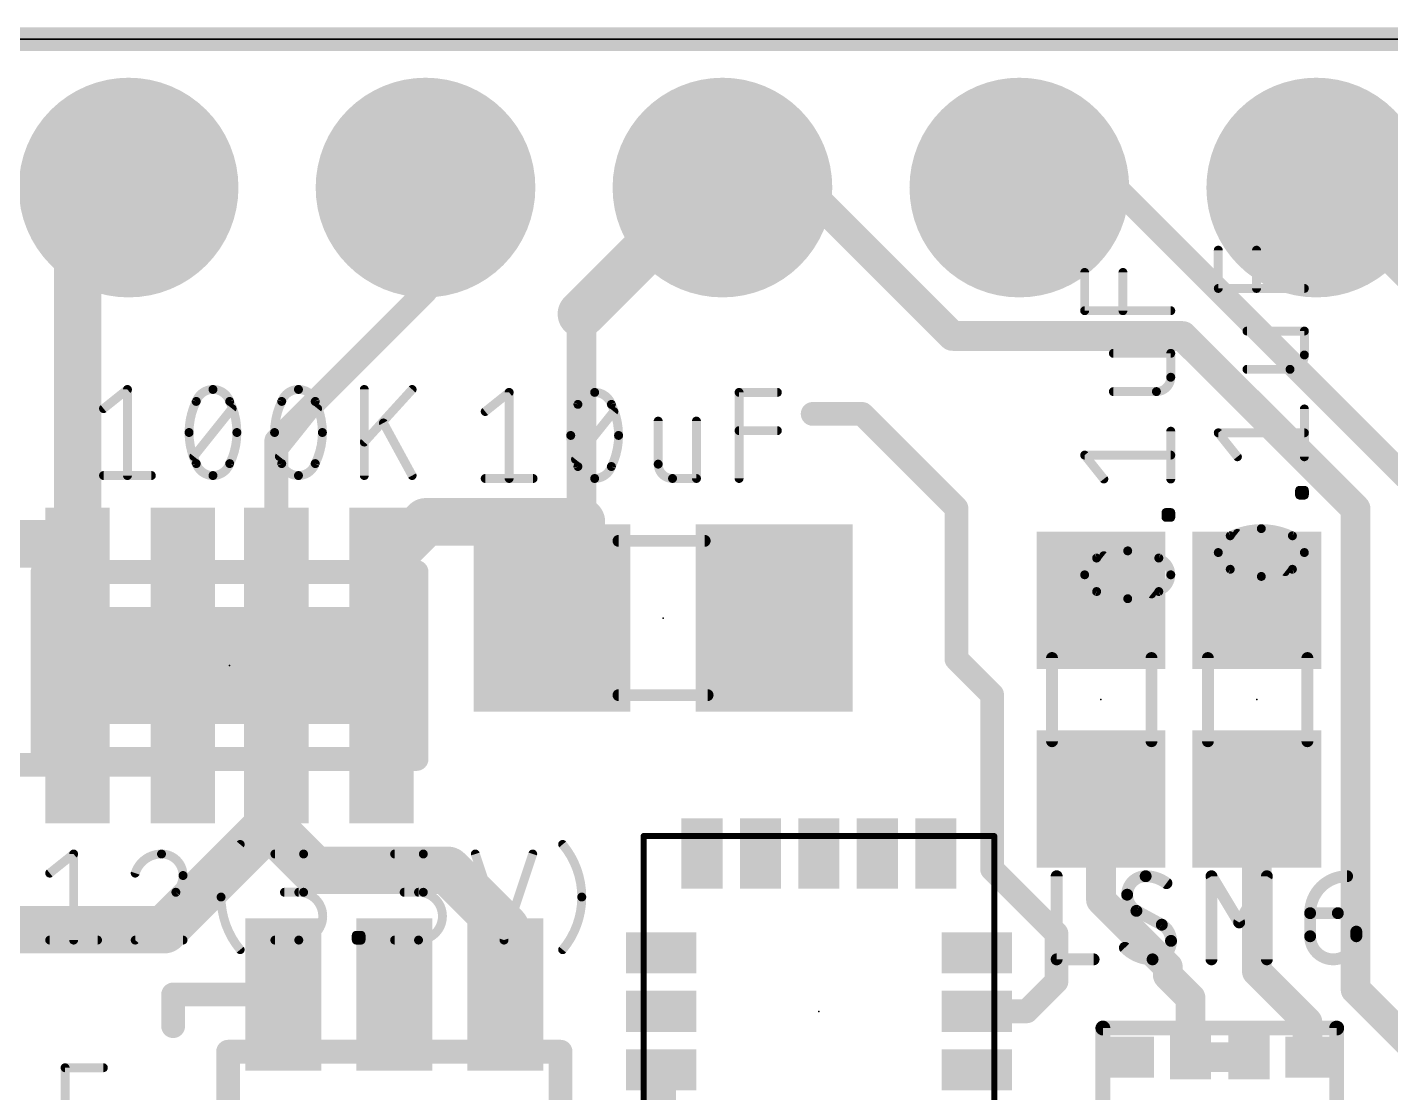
# Model space of a CAD drawing. Extents: x -4.6 to 50.8, y -1.6 to 23.
# Drawn here: x 15.64 to 27.31, y 13.84 to 22.96 of the extents above; entities that cross this region are included whole.
import ezdxf

# ---------------------------------------------------------------- set-up
doc = ezdxf.new("R2010")
doc.units = 0
for name, color, linetype in [('1', 12, 'CONTINUOUS'), ('17', 110, 'CONTINUOUS'), ('20', 4, 'CONTINUOUS'), ('23', 40, 'CONTINUOUS'), ('27', 4, 'CONTINUOUS'), ('29', 253, 'CONTINUOUS'), ('31', 253, 'CONTINUOUS'), ('51', 253, 'CONTINUOUS')]:
    doc.layers.add(name, color=color, linetype=linetype)

# ---------------------------------------------------------------- blocks, each defined once
blk = doc.blocks.new('RECT')
blk.add_solid([(-0.5, -0.5), (0.5, -0.5), (-0.5, 0.5), (0.5, 0.5)])
blk = doc.blocks.new('ROUNDP')
at = {"const_width": 0.5}
blk.add_lwpolyline([(0, -0.25, 1), (0, 0.25, 1), (0, -0.25)], format="xyb", dxfattribs=at)

msp = doc.modelspace()

# ---------------------------------------------------------------- linework, layer by layer
at = {"layer": '1'}
for points, const_width in [([(45.085, 22.86), (0, 22.86)], 0.2032), ([(16.51, 21.59), (16.0736, 21.1536)], 0.4064), ([(21.4655, 21.59), (20.3835, 20.508)], 0.4064), ([(21.59, 21.59), (21.4655, 21.59)], 0.4064), ([(21.59, 21.524), (21.59, 21.59)], 0.254), ([(19.05, 21.59), (19.05, 20.701)], 0.2032), ([(22.3545, 21.524), (21.59, 21.524)], 0.2032), ([(23.5585, 20.32), (22.3545, 21.524)], 0.254), ([(24.13, 21.59), (24.9555, 21.59)], 0.2032), ([(24.9555, 21.59), (27.4383, 19.1072)], 0.2032), ([(27.8448, 20.4153), (26.67, 21.59)], 0.2032), ([(16.0736, 21.1536), (16.0736, 18.3506)], 0.4064), ([(19.05, 20.701), (17.7736, 19.4246)], 0.2032), ([(20.3835, 18.73), (20.3835, 20.508)], 0.254), ([(23.5585, 20.32), (25.527, 20.32)], 0.254), ([(25.527, 20.32), (27.0066, 18.8405)], 0.254), ([(22.3619, 19.6532), (22.7853, 19.6532)], 0.2032), ([(23.5918, 18.8468), (22.7853, 19.6532)], 0.2032), ([(17.7736, 19.4246), (17.7736, 18.3506)], 0.2032), ([(18.6736, 18.3506), (19.053, 18.73)], 0.4064), ([(19.053, 18.73), (20.3835, 18.73)], 0.4064), ([(23.5918, 17.5562), (23.5918, 18.8468)], 0.2032), ([(27.0066, 18.8405), (27.0066, 14.7276)], 0.254), ([(20.3835, 18.1585), (20.3835, 18.73)], 0.254), ([(15.8831, 18.5411), (13.5971, 18.5411)], 0.4064), ([(16.0736, 18.3506), (15.8831, 18.5411)], 0.4064), ([(20.132, 17.907), (20.3835, 18.1585)], 0.254), ([(23.8967, 17.2513), (23.5918, 17.5562)], 0.2032), ([(23.8967, 15.7583), (23.8967, 17.2513)], 0.2032), ([(17.7736, 16.6506), (17.7736, 16.1989)], 0.4064), ([(16.0736, 16.6506), (15.4804, 16.6506)], 0.2032), ([(16.9736, 16.6506), (16.0736, 16.6506)], 0.2032), ([(24.8285, 16.3585), (24.8285, 15.494)], 0.254), ([(26.162, 16.3585), (26.162, 14.8826)], 0.254), ([(17.7101, 16.1354), (16.8147, 15.24)], 0.4064), ([(17.7736, 16.1989), (17.7101, 16.1354)], 0.4064), ([(18.0975, 15.748), (17.7101, 16.1354)], 0.4064), ([(19.2405, 15.748), (18.0975, 15.748)], 0.4064), ([(19.7333, 15.2552), (19.2405, 15.748)], 0.4064), ([(24.4473, 15.2077), (23.8967, 15.7583)], 0.2032), ([(25.4, 14.9225), (24.8285, 15.494)], 0.254), ([(16.8147, 15.24), (13.7795, 15.24)], 0.4064), ([(19.7333, 15.2552), (19.7333, 14.6859)], 0.4064), ([(24.4473, 14.7953), (24.4473, 15.2077)], 0.2032), ([(25.4, 14.9225), (25.4, 14.851)], 0.254), ([(25.5945, 14.6565), (25.4, 14.851)], 0.254), ([(26.5945, 14.4501), (26.162, 14.8826)], 0.254), ([(24.1935, 14.5415), (24.4473, 14.7953)], 0.2032), ([(27.0066, 14.7276), (29.3516, 12.3825)], 0.254), ([(17.8333, 14.6859), (16.891, 14.6859)], 0.2032), ([(16.891, 14.6859), (16.891, 14.4145)], 0.2032), ([(25.5945, 14.1485), (25.5945, 14.6565)], 0.254), ([(23.7655, 14.5415), (24.1935, 14.5415)], 0.2032), ([(26.5945, 14.4501), (26.5945, 14.1485)], 0.254), ([(26.0945, 14.1485), (25.5945, 14.1485)], 0.254), ([(21.0655, 13.5415), (21.0655, 14.0415)], 0.254)]:
    msp.add_lwpolyline(points, dxfattribs=dict(at, const_width=const_width))
for points, const_width in [([(16.5818, 21.5182, 1), (16.4382, 21.6618)], 0.2032), ([(21.4655, 21.6916, 1), (21.4655, 21.4884)], 0.2032), ([(21.5373, 21.5182, 1), (21.3937, 21.6618)], 0.2032), ([(21.6535, 21.59, 1), (21.5265, 21.59)], 0.127), ([(21.59, 21.4884, 1), (21.59, 21.6916)], 0.2032), ([(19.1008, 21.59, 1), (18.9992, 21.59)], 0.1016), ([(21.5265, 21.524, 1), (21.6535, 21.524)], 0.127), ([(21.59, 21.5748, 1), (21.59, 21.4732)], 0.1016), ([(22.3994, 21.5689, 1), (22.3096, 21.4791)], 0.127), ([(22.3545, 21.4732, 1), (22.3545, 21.5748)], 0.1016), ([(24.13, 21.6408, 1), (24.13, 21.5392)], 0.1016), ([(24.9914, 21.6259, 1), (24.9196, 21.5541)], 0.1016), ([(24.9555, 21.5392, 1), (24.9555, 21.6408)], 0.1016), ([(26.7059, 21.6259, 1), (26.6341, 21.5541)], 0.1016), ([(16.1752, 21.1536, 1), (15.972, 21.1536)], 0.2032), ([(16.0018, 21.2254, 1), (16.1454, 21.0818)], 0.2032), ([(19.0859, 20.6651, 1), (19.0141, 20.7369)], 0.1016), ([(18.9992, 20.701, 1), (19.1008, 20.701)], 0.1016), ([(20.3117, 20.5798, 1), (20.4553, 20.4362)], 0.2032), ([(20.447, 20.508, 1), (20.32, 20.508)], 0.127), ([(23.5585, 20.3835, 1), (23.5585, 20.2565)], 0.127), ([(23.5136, 20.2751, 1), (23.6034, 20.3649)], 0.127), ([(25.5719, 20.3649, 1), (25.4821, 20.2751)], 0.127), ([(25.527, 20.2565, 1), (25.527, 20.3835)], 0.127), ([(22.3619, 19.704, 1), (22.3619, 19.6025)], 0.1016), ([(22.8212, 19.6892, 1), (22.7494, 19.6173)], 0.1016), ([(22.7853, 19.6025, 1), (22.7853, 19.704)], 0.1016), ([(17.8244, 19.4246, 1), (17.7228, 19.4246)], 0.1016), ([(17.7377, 19.4605, 1), (17.8095, 19.3887)], 0.1016), ([(19.053, 18.8316, 1), (19.053, 18.6284)], 0.2032), ([(19.1248, 18.6582, 1), (18.9812, 18.8018)], 0.2032), ([(20.3835, 18.6284, 1), (20.3835, 18.8316)], 0.2032), ([(23.6426, 18.8468, 1), (23.541, 18.8468)], 0.1016), ([(23.5559, 18.8108, 1), (23.6277, 18.8827)], 0.1016), ([(27.0701, 18.8405, 1), (26.943, 18.8405)], 0.127), ([(26.9616, 18.7955, 1), (27.0515, 18.8854)], 0.127), ([(20.447, 18.73, 1), (20.32, 18.73)], 0.127), ([(20.32, 18.73, 1), (20.447, 18.73)], 0.127), ([(15.9549, 18.6129, 1), (15.8113, 18.4693)], 0.2032), ([(15.8831, 18.4395, 1), (15.8831, 18.6427)], 0.2032), ([(15.972, 18.3506, 1), (16.1752, 18.3506)], 0.2032), ([(16.0018, 18.2788, 1), (16.1454, 18.4224)], 0.2032), ([(18.6018, 18.4224, 1), (18.7454, 18.2788)], 0.2032), ([(17.7228, 18.3506, 1), (17.8244, 18.3506)], 0.1016), ([(20.32, 18.1585, 1), (20.447, 18.1585)], 0.127), ([(20.4284, 18.1136, 1), (20.3386, 18.2034)], 0.127), ([(20.0871, 17.9519, 1), (20.1769, 17.8621)], 0.127), ([(23.6277, 17.5921, 1), (23.5559, 17.5203)], 0.1016), ([(23.541, 17.5562, 1), (23.6426, 17.5562)], 0.1016), ([(23.9475, 17.2513, 1), (23.8459, 17.2513)], 0.1016), ([(23.8608, 17.2154, 1), (23.9326, 17.2872)], 0.1016), ([(17.8752, 16.6506, 1), (17.672, 16.6506)], 0.2032), ([(16.0736, 16.7014, 1), (16.0736, 16.5998)], 0.1016), ([(16.0736, 16.5998, 1), (16.0736, 16.7014)], 0.1016), ([(16.9736, 16.5998, 1), (16.9736, 16.7014)], 0.1016), ([(24.892, 16.3585, 1), (24.765, 16.3585)], 0.127), ([(26.2255, 16.3585, 1), (26.0985, 16.3585)], 0.127), ([(17.7819, 16.2072, 1), (17.6383, 16.0636)], 0.2032), ([(17.7819, 16.0636, 1), (17.6383, 16.2072)], 0.2032), ([(17.8454, 16.1271, 1), (17.7018, 16.2707)], 0.2032), ([(17.6383, 16.2072, 1), (17.7819, 16.0636)], 0.2032), ([(17.672, 16.1989, 1), (17.8752, 16.1989)], 0.2032), ([(18.0975, 15.8496, 1), (18.0975, 15.6464)], 0.2032), ([(18.0257, 15.6762, 1), (18.1693, 15.8198)], 0.2032), ([(19.3123, 15.8198, 1), (19.1687, 15.6762)], 0.2032), ([(19.2405, 15.6464, 1), (19.2405, 15.8496)], 0.2032), ([(23.9326, 15.7942, 1), (23.8608, 15.7223)], 0.1016), ([(23.8459, 15.7583, 1), (23.9475, 15.7583)], 0.1016), ([(24.8734, 15.5389, 1), (24.7836, 15.4491)], 0.127), ([(24.765, 15.494, 1), (24.892, 15.494)], 0.127), ([(16.7429, 15.3118, 1), (16.8865, 15.1682)], 0.2032), ([(16.8147, 15.1384, 1), (16.8147, 15.3416)], 0.2032), ([(19.8349, 15.2552, 1), (19.6317, 15.2552)], 0.2032), ([(19.6615, 15.1834, 1), (19.8051, 15.327)], 0.2032), ([(24.4981, 15.2077, 1), (24.3965, 15.2077)], 0.1016), ([(24.4114, 15.1717, 1), (24.4832, 15.2436)], 0.1016), ([(25.4635, 14.9225, 1), (25.3365, 14.9225)], 0.127), ([(25.4449, 14.8959, 1), (25.3551, 14.8061)], 0.127), ([(25.3551, 14.8776, 1), (25.4449, 14.9674)], 0.127), ([(26.2069, 14.9275, 1), (26.1171, 14.8377)], 0.127), ([(26.0985, 14.8826, 1), (26.2255, 14.8826)], 0.127), ([(24.3965, 14.7953, 1), (24.4981, 14.7953)], 0.1016), ([(24.4832, 14.7594, 1), (24.4114, 14.8312)], 0.1016), ([(25.3365, 14.851, 1), (25.4635, 14.851)], 0.127), ([(27.0515, 14.7725, 1), (26.9616, 14.6827)], 0.127), ([(16.891, 14.7367, 1), (16.891, 14.6351)], 0.1016), ([(16.9418, 14.6859, 1), (16.8402, 14.6859)], 0.1016), ([(17.8333, 14.6351, 1), (17.8333, 14.7367)], 0.1016), ([(19.6317, 14.6859, 1), (19.8349, 14.6859)], 0.2032), ([(25.658, 14.6565, 1), (25.531, 14.6565)], 0.127), ([(25.5496, 14.6116, 1), (25.6394, 14.7014)], 0.127), ([(26.943, 14.7276, 1), (27.0701, 14.7276)], 0.127), ([(23.7655, 14.5923, 1), (23.7655, 14.4907)], 0.1016), ([(24.1576, 14.5774, 1), (24.2294, 14.5056)], 0.1016), ([(24.1935, 14.4907, 1), (24.1935, 14.5923)], 0.1016), ([(16.8402, 14.4145, 1), (16.9418, 14.4145)], 0.1016), ([(26.658, 14.4501, 1), (26.531, 14.4501)], 0.127), ([(26.5496, 14.4052, 1), (26.6394, 14.495)], 0.127), ([(25.5945, 14.212, 1), (25.5945, 14.085)], 0.127), ([(26.0945, 14.085, 1), (26.0945, 14.212)], 0.127), ([(21.129, 14.0415, 1), (21.002, 14.0415)], 0.127), ([(25.531, 14.1485, 1), (25.658, 14.1485)], 0.127), ([(26.531, 14.1485, 1), (26.658, 14.1485)], 0.127)]:
    msp.add_lwpolyline(points, format="xyb", dxfattribs=dict(at, const_width=const_width))
at = {"layer": '20'}
msp.add_line((2.54, 22.86), (48.26, 22.86), dxfattribs=at)
at = {"layer": '23'}
for p in [(21.082, 17.907), (17.3736, 17.5006), (24.8285, 17.2085), (26.162, 17.2085), (22.4155, 14.5415)]:
    msp.add_point(p, dxfattribs=at)
at = {"layer": '27'}
for points, const_width in [([(25.8508, 21.0543, 1), (25.8127, 21.0543)], 0.0381), ([(26.1782, 21.0543, 1), (26.1401, 21.0543)], 0.0381), ([(24.7079, 20.8638, 1), (24.6698, 20.8638)], 0.0381), ([(25.0352, 20.8638, 1), (24.9971, 20.8638)], 0.0381), ([(25.8318, 20.746, 1), (25.8318, 20.7079)], 0.0381), ([(26.5684, 20.7079, 1), (26.5684, 20.746)], 0.0381), ([(25.8127, 20.727, 1), (25.8508, 20.727)], 0.0381), ([(26.1401, 20.727, 1), (26.1782, 20.727)], 0.0381), ([(24.6888, 20.5555, 1), (24.6888, 20.5174)], 0.0381), ([(24.6698, 20.5365, 1), (24.7079, 20.5365)], 0.0381), ([(24.9971, 20.5365, 1), (25.0352, 20.5365)], 0.0381), ([(25.4254, 20.5174, 1), (25.4254, 20.5555)], 0.0381), ([(26.0773, 20.3812, 1), (26.0773, 20.3431)], 0.0381), ([(26.5874, 20.3622, 1), (26.5493, 20.3622)], 0.0381), ([(26.5684, 20.3431, 1), (26.5684, 20.3812)], 0.0381), ([(24.9343, 20.1907, 1), (24.9343, 20.1526)], 0.0381), ([(25.4444, 20.1717, 1), (25.4063, 20.1717)], 0.0381), ([(25.4254, 20.1526, 1), (25.4254, 20.1907)], 0.0381), ([(26.4456, 20.0348, 0.4142), (26.5684, 20.1576)], 0.0762), ([(26.5874, 20.1576, 1), (26.5493, 20.1575)], 0.0381), ([(26.0773, 20.0538, 1), (26.0773, 20.0157)], 0.0381), ([(26.4456, 20.0538, 1), (26.4456, 20.0157)], 0.0381), ([(26.4456, 20.0157, 1), (26.4456, 20.0538)], 0.0381), ([(26.5493, 20.1576, 1), (26.5874, 20.1576)], 0.0381), ([(25.3026, 19.8443, 0.4142), (25.4254, 19.9671)], 0.0762), ([(25.4444, 19.9671, 1), (25.4063, 19.967)], 0.0381), ([(25.4063, 19.9671, 1), (25.4444, 19.9671)], 0.0381), ([(16.5192, 19.8625, 1), (16.4811, 19.8625)], 0.0381), ([(16.5121, 19.8476, 1), (16.4883, 19.8774)], 0.0381), ([(17.2317, 19.8625, 0.3205), (17.0885, 19.7602)], 0.0762), ([(17.3749, 19.7602, 0.3205), (17.2317, 19.8625)], 0.0762), ([(17.2317, 19.8815, 1), (17.2317, 19.8435)], 0.0381), ([(17.2317, 19.8435, 1), (17.2317, 19.8816)], 0.0381), ([(17.9632, 19.8625, 0.3205), (17.82, 19.7602)], 0.0762), ([(18.1064, 19.7602, 0.3205), (17.9632, 19.8625)], 0.0762), ([(17.9632, 19.8815, 1), (17.9632, 19.8435)], 0.0381), ([(17.9632, 19.8435, 1), (17.9632, 19.8816)], 0.0381), ([(18.5453, 19.8625, 1), (18.5072, 19.8625)], 0.0381), ([(18.9496, 19.8497, 1), (18.9214, 19.8753)], 0.0381), ([(19.7844, 19.8374, 1), (19.7463, 19.8374)], 0.0381), ([(19.7773, 19.8225, 1), (19.7535, 19.8523)], 0.0381), ([(20.4969, 19.8374, 0.3205), (20.3537, 19.7351)], 0.0762), ([(20.6401, 19.7351, 0.3205), (20.4969, 19.8374)], 0.0762), ([(20.4969, 19.8564, 1), (20.4969, 19.8184)], 0.0381), ([(20.4969, 19.8184, 1), (20.4969, 19.8565)], 0.0381), ([(21.7325, 19.8565, 1), (21.7325, 19.8184)], 0.0381), ([(21.7516, 19.8374, 1), (21.7135, 19.8374)], 0.0381), ([(22.0599, 19.8184, 1), (22.0599, 19.8565)], 0.0381), ([(24.9343, 19.8633, 1), (24.9343, 19.8252)], 0.0381), ([(25.3026, 19.8633, 1), (25.3026, 19.8252)], 0.0381), ([(25.3026, 19.8252, 1), (25.3026, 19.8633)], 0.0381), ([(16.2837, 19.7137, 1), (16.3075, 19.6839)], 0.0381), ([(17.0885, 19.7602, 0.1139), (17.0271, 19.4942)], 0.0762), ([(17.0704, 19.7664, 1), (17.1065, 19.754)], 0.0381), ([(17.1056, 19.7518, 1), (17.0713, 19.7685)], 0.0381), ([(17.4363, 19.4942, 0.1139), (17.3749, 19.7602)], 0.0762), ([(17.392, 19.7685, 1), (17.3578, 19.7518)], 0.0381), ([(17.3569, 19.754, 1), (17.3929, 19.7664)], 0.0381), ([(17.4103, 19.6869, 1), (17.3805, 19.7107)], 0.0381), ([(17.82, 19.7602, 0.1139), (17.7586, 19.4942)], 0.0762), ([(17.802, 19.7664, 1), (17.838, 19.754)], 0.0381), ([(17.8371, 19.7518, 1), (17.8029, 19.7685)], 0.0381), ([(18.1678, 19.4942, 0.1139), (18.1064, 19.7602)], 0.0762), ([(18.1236, 19.7685, 1), (18.0893, 19.7518)], 0.0381), ([(18.0884, 19.754, 1), (18.1245, 19.7664)], 0.0381), ([(18.1418, 19.6869, 1), (18.112, 19.7107)], 0.0381), ([(20.3537, 19.7351, 0.1139), (20.2923, 19.4691)], 0.0762), ([(20.3357, 19.7413, 1), (20.3717, 19.7289)], 0.0381), ([(20.3708, 19.7267, 1), (20.3366, 19.7434)], 0.0381), ([(20.7015, 19.4691, 0.1139), (20.6401, 19.7351)], 0.0762), ([(20.6573, 19.7434, 1), (20.623, 19.7267)], 0.0381), ([(20.6221, 19.7289, 1), (20.6582, 19.7413)], 0.0381), ([(26.5874, 19.6959, 1), (26.5493, 19.6959)], 0.0381), ([(18.7067, 19.5852, 1), (18.6732, 19.5669)], 0.0381), ([(19.5489, 19.6886, 1), (19.5727, 19.6588)], 0.0381), ([(20.6755, 19.6618, 1), (20.6457, 19.6856)], 0.0381), ([(21.0594, 19.5919, 1), (21.0213, 19.5919)], 0.0381), ([(21.3868, 19.5919, 1), (21.3487, 19.5919)], 0.0381), ([(17.0461, 19.4942, 1), (17.008, 19.4942)], 0.0381), ([(17.008, 19.4942, 1), (17.0461, 19.4942)], 0.0381), ([(17.0271, 19.4942, 0.1139), (17.0885, 19.2282)], 0.0762), ([(17.3749, 19.2282, 0.1139), (17.4363, 19.4942)], 0.0762), ([(17.4554, 19.4942, 1), (17.4173, 19.4942)], 0.0381), ([(17.4173, 19.4942, 1), (17.4554, 19.4942)], 0.0381), ([(17.7586, 19.4942, 0.1139), (17.82, 19.2282)], 0.0762), ([(17.7777, 19.4942, 1), (17.7396, 19.4942)], 0.0381), ([(17.7396, 19.4942, 1), (17.7777, 19.4942)], 0.0381), ([(18.1064, 19.2282, 0.1139), (18.1678, 19.4942)], 0.0762), ([(18.1869, 19.4942, 1), (18.1488, 19.4942)], 0.0381), ([(18.1488, 19.4942, 1), (18.1869, 19.4942)], 0.0381), ([(20.2923, 19.4691, 0.1139), (20.3537, 19.2031)], 0.0762), ([(20.3113, 19.4691, 1), (20.2733, 19.4691)], 0.0381), ([(20.2733, 19.4691, 1), (20.3114, 19.4691)], 0.0381), ([(20.6401, 19.2031, 0.1139), (20.7015, 19.4691)], 0.0762), ([(20.7206, 19.4691, 1), (20.6825, 19.4691)], 0.0381), ([(20.6825, 19.4691, 1), (20.7206, 19.4691)], 0.0381), ([(21.7325, 19.5291, 1), (21.7325, 19.491)], 0.0381), ([(22.0599, 19.491, 1), (22.0599, 19.5291)], 0.0381), ([(25.4444, 19.5054, 1), (25.4063, 19.5054)], 0.0381), ([(25.8318, 19.5104, 1), (25.8318, 19.4723)], 0.0381), ([(25.8467, 19.5032, 1), (25.8169, 19.4794)], 0.0381), ([(26.5684, 19.4723, 1), (26.5684, 19.5104)], 0.0381), ([(18.5122, 19.4252, 1), (18.5404, 19.3995)], 0.0381), ([(17.0531, 19.3015, 1), (17.0829, 19.2777)], 0.0381), ([(17.1065, 19.2344, 1), (17.0704, 19.222)], 0.0381), ([(17.0885, 19.2282, 0.3205), (17.2317, 19.1259)], 0.0762), ([(17.0713, 19.2199, 1), (17.1056, 19.2366)], 0.0381), ([(17.2317, 19.1259, 0.3205), (17.3749, 19.2282)], 0.0762), ([(17.3578, 19.2366, 1), (17.392, 19.2199)], 0.0381), ([(17.3929, 19.222, 1), (17.3569, 19.2344)], 0.0381), ([(17.7847, 19.3015, 1), (17.8144, 19.2777)], 0.0381), ([(17.82, 19.2282, 0.3205), (17.9632, 19.1259)], 0.0762), ([(17.838, 19.2344, 1), (17.802, 19.222)], 0.0381), ([(17.8029, 19.2199, 1), (17.8371, 19.2366)], 0.0381), ([(17.9632, 19.1259, 0.3205), (18.1064, 19.2282)], 0.0762), ([(18.0893, 19.2366, 1), (18.1236, 19.2199)], 0.0381), ([(18.1245, 19.222, 1), (18.0884, 19.2344)], 0.0381), ([(20.3183, 19.2764, 1), (20.3481, 19.2526)], 0.0381), ([(21.0404, 19.2236, 0.4142), (21.1631, 19.1008)], 0.0762), ([(21.0594, 19.2236, 1), (21.0213, 19.2236)], 0.0381), ([(24.6888, 19.3199, 1), (24.6888, 19.2818)], 0.0381), ([(24.7037, 19.3127, 1), (24.6739, 19.2889)], 0.0381), ([(25.4254, 19.2818, 1), (25.4254, 19.3199)], 0.0381), ([(25.9806, 19.2748, 1), (26.0104, 19.2986)], 0.0381), ([(26.5493, 19.2867, 1), (26.5874, 19.2867)], 0.0381), ([(16.2956, 19.145, 1), (16.2956, 19.1069)], 0.0381), ([(16.4811, 19.1259, 1), (16.5192, 19.1259)], 0.0381), ([(16.7048, 19.1069, 1), (16.7048, 19.145)], 0.0381), ([(17.2317, 19.1449, 1), (17.2317, 19.1069)], 0.0381), ([(17.2317, 19.1069, 1), (17.2317, 19.1449)], 0.0381), ([(17.9632, 19.1449, 1), (17.9632, 19.1069)], 0.0381), ([(17.9632, 19.1069, 1), (17.9632, 19.1449)], 0.0381), ([(18.5072, 19.1259, 1), (18.5453, 19.1259)], 0.0381), ([(18.9188, 19.1168, 1), (18.9522, 19.135)], 0.0381), ([(19.5608, 19.1198, 1), (19.5608, 19.0817)], 0.0381), ([(19.97, 19.0817, 1), (19.97, 19.1198)], 0.0381), ([(20.3537, 19.2031, 0.3205), (20.4969, 19.1008)], 0.0762), ([(20.3717, 19.2093, 1), (20.3357, 19.1969)], 0.0381), ([(20.3366, 19.1948, 1), (20.3708, 19.2115)], 0.0381), ([(20.4969, 19.1008, 0.3205), (20.6401, 19.2031)], 0.0762), ([(20.4969, 19.1198, 1), (20.4969, 19.0818)], 0.0381), ([(20.4969, 19.0818, 1), (20.4969, 19.1198)], 0.0381), ([(20.623, 19.2115, 1), (20.6573, 19.1948)], 0.0381), ([(20.6582, 19.1969, 1), (20.6221, 19.2093)], 0.0381), ([(21.0213, 19.2236, 1), (21.0594, 19.2236)], 0.0381), ([(21.1631, 19.1198, 1), (21.1631, 19.0817)], 0.0381), ([(21.1631, 19.0817, 1), (21.1631, 19.1198)], 0.0381), ([(21.3677, 19.0817, 1), (21.3677, 19.1198)], 0.0381), ([(19.7463, 19.1008, 1), (19.7844, 19.1008)], 0.0381), ([(21.3487, 19.1008, 1), (21.3868, 19.1008)], 0.0381), ([(21.7135, 19.1008, 1), (21.7516, 19.1008)], 0.0381), ([(24.8376, 19.0843, 1), (24.8674, 19.1081)], 0.0381), ([(25.4063, 19.0962, 1), (25.4444, 19.0962)], 0.0381), ([(26.5465, 18.9997, 1), (26.5084, 18.9997)], 0.0381), ([(26.5275, 19.0188, 1), (26.5275, 18.9807)], 0.0381), ([(26.5874, 18.9997, 1), (26.5493, 18.9997)], 0.0381), ([(26.5684, 18.9807, 1), (26.5684, 19.0188)], 0.0381), ([(26.5275, 18.9779, 1), (26.5275, 18.9398)], 0.0381), ([(26.5084, 18.9588, 1), (26.5465, 18.9588)], 0.0381), ([(26.5493, 18.9588, 1), (26.5874, 18.9588)], 0.0381), ([(26.5684, 18.9398, 1), (26.5684, 18.9779)], 0.0381), ([(25.4035, 18.8092, 1), (25.3654, 18.8092)], 0.0381), ([(25.3845, 18.8283, 1), (25.3845, 18.7902)], 0.0381), ([(25.3845, 18.7874, 1), (25.3845, 18.7493)], 0.0381), ([(25.3654, 18.7683, 1), (25.4035, 18.7683)], 0.0381), ([(25.4444, 18.8092, 1), (25.4063, 18.8092)], 0.0381), ([(25.4063, 18.7683, 1), (25.4444, 18.7683)], 0.0381), ([(25.4254, 18.7902, 1), (25.4254, 18.8283)], 0.0381), ([(25.4254, 18.7493, 1), (25.4254, 18.7874)], 0.0381), ([(26.2001, 18.6718, 0.1139), (25.9341, 18.6104)], 0.0762), ([(26.0074, 18.6458, 1), (25.9836, 18.616)], 0.0381), ([(26.4661, 18.6104, 0.1139), (26.2001, 18.6718)], 0.0762), ([(26.2001, 18.6909, 1), (26.2001, 18.6528)], 0.0381), ([(26.2001, 18.6528, 1), (26.2001, 18.6909)], 0.0381), ([(25.9341, 18.6104, 0.3205), (25.8318, 18.4672)], 0.0762), ([(25.9258, 18.6276, 1), (25.9425, 18.5933)], 0.0381), ([(25.9403, 18.5924, 1), (25.9279, 18.6285)], 0.0381), ([(26.4723, 18.6285, 1), (26.4599, 18.5924)], 0.0381), ([(26.5684, 18.4672, 0.3205), (26.4661, 18.6104)], 0.0762), ([(26.4577, 18.5933, 1), (26.4744, 18.6276)], 0.0381), ([(24.7911, 18.4199, 0.3205), (24.6888, 18.2767)], 0.0762), ([(25.0571, 18.4813, 0.1139), (24.7911, 18.4199)], 0.0762), ([(24.7828, 18.4371, 1), (24.7995, 18.4028)], 0.0381), ([(24.7973, 18.4019, 1), (24.7849, 18.438)], 0.0381), ([(24.8644, 18.4553, 1), (24.8406, 18.4255)], 0.0381), ([(25.3231, 18.4199, 0.1139), (25.0571, 18.4813)], 0.0762), ([(25.0571, 18.5004, 1), (25.0571, 18.4623)], 0.0381), ([(25.0571, 18.4623, 1), (25.0571, 18.5004)], 0.0381), ([(25.3293, 18.438, 1), (25.3169, 18.4019)], 0.0381), ([(25.4254, 18.2767, 0.3205), (25.3231, 18.4199)], 0.0762), ([(25.3147, 18.4028, 1), (25.3314, 18.4371)], 0.0381), ([(25.8508, 18.4672, 1), (25.8127, 18.4672)], 0.0381), ([(25.8127, 18.4672, 1), (25.8508, 18.4672)], 0.0381), ([(25.8318, 18.4672, 0.3205), (25.9341, 18.324)], 0.0762), ([(26.4661, 18.324, 0.3204), (26.5684, 18.4672)], 0.0762), ([(26.5874, 18.4672, 1), (26.5493, 18.4672)], 0.0381), ([(26.5493, 18.4672, 1), (26.5874, 18.4672)], 0.0381), ([(24.6888, 18.2767, 0.3205), (24.7911, 18.1335)], 0.0762), ([(24.7079, 18.2767, 1), (24.6698, 18.2767)], 0.0381), ([(25.3231, 18.1335, 0.3204), (25.4254, 18.2767)], 0.0762), ([(25.4444, 18.2767, 1), (25.4064, 18.2767)], 0.0381), ([(25.9341, 18.324, 0.1139), (26.2001, 18.2626)], 0.0762), ([(25.9425, 18.3411, 1), (25.9258, 18.3069)], 0.0381), ([(25.9279, 18.306, 1), (25.9403, 18.342)], 0.0381), ([(26.2001, 18.2626, 0.1139), (26.4661, 18.324)], 0.0762), ([(26.3928, 18.2886, 1), (26.4166, 18.3184)], 0.0381), ([(26.4599, 18.342, 1), (26.4723, 18.306)], 0.0381), ([(26.4744, 18.3069, 1), (26.4577, 18.3411)], 0.0381), ([(24.6698, 18.2767, 1), (24.7078, 18.2767)], 0.0381), ([(25.4064, 18.2767, 1), (25.4444, 18.2767)], 0.0381), ([(26.2001, 18.2816, 1), (26.2001, 18.2436)], 0.0381), ([(26.2001, 18.2436, 1), (26.2001, 18.2817)], 0.0381), ([(24.7911, 18.1335, 0.1139), (25.0571, 18.0721)], 0.0762), ([(24.7995, 18.1506, 1), (24.7828, 18.1164)], 0.0381), ([(24.7849, 18.1155, 1), (24.7973, 18.1515)], 0.0381), ([(25.0571, 18.0721, 0.1139), (25.3231, 18.1335)], 0.0762), ([(25.0571, 18.0911, 1), (25.0571, 18.0531)], 0.0381), ([(25.0571, 18.0531, 1), (25.0571, 18.0912)], 0.0381), ([(25.2498, 18.0981, 1), (25.2736, 18.1279)], 0.0381), ([(25.3169, 18.1515, 1), (25.3293, 18.1155)], 0.0381), ([(25.3314, 18.1164, 1), (25.3147, 18.1506)], 0.0381), ([(17.4647, 15.9695, 0.1762), (17.301, 15.5194)], 0.0762), ([(17.4793, 15.9573, 1), (17.4501, 15.9818)], 0.0381), ([(20.2376, 15.9818, 1), (20.2084, 15.9573)], 0.0381), ([(20.3867, 15.5194, 0.1762), (20.223, 15.9695)], 0.0762), ([(16.0588, 15.8877, 1), (16.0207, 15.8877)], 0.0381), ([(16.0516, 15.8728, 1), (16.0278, 15.9026)], 0.0381), ([(16.7917, 15.8877, 0.3252), (16.5666, 15.724)], 0.0762), ([(16.7917, 15.9068, 1), (16.7917, 15.8687)], 0.0381), ([(16.9758, 15.7035, 0.4142), (16.7917, 15.8877)], 0.0762), ([(16.7917, 15.8687, 1), (16.7917, 15.9067)], 0.0381), ([(17.7614, 15.9068, 1), (17.7614, 15.8687)], 0.0381), ([(18.007, 15.9068, 1), (18.007, 15.8687)], 0.0381), ([(18.007, 15.5603, 1), (18.007, 15.8877)], 0.0762), ([(18.007, 15.8687, 1), (18.007, 15.9068)], 0.0381), ([(18.7856, 15.9068, 1), (18.7856, 15.8687)], 0.0381), ([(19.0311, 15.9068, 1), (19.0311, 15.8687)], 0.0381), ([(19.0311, 15.5603, 1), (19.0311, 15.8877)], 0.0762), ([(19.0311, 15.8687, 1), (19.0311, 15.9068)], 0.0381), ([(19.4942, 15.8937, 1), (19.4581, 15.8817)], 0.0381), ([(19.9853, 15.8817, 1), (19.9491, 15.8937)], 0.0381), ([(15.8232, 15.7389, 1), (15.847, 15.7091)], 0.0381), ([(16.5485, 15.7299, 1), (16.5847, 15.7181)], 0.0381), ([(24.4747, 15.6975, 1), (24.4239, 15.6975)], 0.0508), ([(25.2105, 15.6975, 0.4142), (25.0524, 15.5395)], 0.1016), ([(25.3883, 15.6382, 0.1623), (25.2105, 15.6975)], 0.1016), ([(25.2105, 15.7229, 1), (25.2105, 15.6721)], 0.0508), ([(25.2105, 15.6721, 1), (25.2105, 15.7229)], 0.0508), ([(25.7988, 15.6975, 1), (25.748, 15.6975)], 0.0508), ([(25.7952, 15.7106, 1), (25.7517, 15.6844)], 0.0508), ([(26.273, 15.6975, 1), (26.2222, 15.6975)], 0.0508), ([(26.2693, 15.6844, 1), (26.2258, 15.7106)], 0.0508), ([(26.9337, 15.6975, 0.4142), (26.6176, 15.3814)], 0.1016), ([(26.9337, 15.6721, 1), (26.9337, 15.7229)], 0.0508), ([(16.9145, 15.5603, 0.2053), (16.9758, 15.7035)], 0.0762), ([(16.9949, 15.7035, 1), (16.9568, 15.7036)], 0.0381), ([(16.9568, 15.7035, 1), (16.9949, 15.7035)], 0.0381), ([(25.373, 15.6179, 1), (25.4035, 15.6586)], 0.0508), ([(16.9013, 15.5741, 1), (16.9276, 15.5465)], 0.0381), ([(16.929, 15.548, 1), (16.8999, 15.5727)], 0.0381), ([(17.301, 15.5194, 0.1762), (17.4647, 15.0693)], 0.0762), ([(17.3201, 15.5194, 1), (17.282, 15.5194)], 0.0381), ([(17.282, 15.5194, 1), (17.3201, 15.5194)], 0.0381), ([(17.8433, 15.5794, 1), (17.8433, 15.5413)], 0.0381), ([(17.966, 15.1511, 1), (17.966, 15.5603)], 0.0762), ([(17.966, 15.5794, 1), (17.966, 15.5413)], 0.0381), ([(18.007, 15.5794, 1), (18.007, 15.5413)], 0.0381), ([(18.007, 15.5413, 1), (18.007, 15.5794)], 0.0381), ([(18.8674, 15.5794, 1), (18.8674, 15.5413)], 0.0381), ([(18.9902, 15.1511, 1), (18.9902, 15.5603)], 0.0762), ([(18.9902, 15.5794, 1), (18.9902, 15.5413)], 0.0381), ([(19.0311, 15.5794, 1), (19.0311, 15.5413)], 0.0381), ([(19.0311, 15.5413, 1), (19.0311, 15.5794)], 0.0381), ([(20.223, 15.0693, 0.1762), (20.3867, 15.5194)], 0.0762), ([(20.4057, 15.5194, 1), (20.3677, 15.5194)], 0.0381), ([(20.3677, 15.5194, 1), (20.4057, 15.5194)], 0.0381), ([(25.0524, 15.5395, 0.2656), (25.1314, 15.4012)], 0.1016), ([(25.0778, 15.5395, 1), (25.027, 15.5395)], 0.0508), ([(25.027, 15.5395, 1), (25.0778, 15.5395)], 0.0508), ([(25.1436, 15.4235, 1), (25.1193, 15.3789)], 0.0508), ([(25.1185, 15.3793, 1), (25.1443, 15.423)], 0.0508), ([(26.6176, 15.4068, 1), (26.6176, 15.356)], 0.0508), ([(26.643, 15.3814, 1), (26.5922, 15.3814)], 0.0508), ([(26.5922, 15.3814, 1), (26.643, 15.3814)], 0.0508), ([(27.0127, 15.2234, 0.4142), (26.8547, 15.3814)], 0.1016), ([(26.8547, 15.4068, 1), (26.8547, 15.356)], 0.0508), ([(26.8547, 15.356, 1), (26.8547, 15.4068)], 0.0508), ([(25.4278, 15.1443, 0.2656), (25.3488, 15.2826)], 0.1016), ([(25.3616, 15.3045, 1), (25.3359, 15.2607)], 0.0508), ([(25.3366, 15.2603, 1), (25.3609, 15.3049)], 0.0508), ([(25.9887, 15.3155, 1), (26.0323, 15.2893)], 0.0508), ([(25.9887, 15.2893, 1), (26.0323, 15.3155)], 0.0508), ([(15.8351, 15.1702, 1), (15.8351, 15.1321)], 0.0381), ([(16.0207, 15.1511, 1), (16.0588, 15.1511)], 0.0381), ([(16.2443, 15.1321, 1), (16.2443, 15.1702)], 0.0381), ([(16.5666, 15.1702, 1), (16.5666, 15.1321)], 0.0381), ([(16.5521, 15.1634, 1), (16.5811, 15.1388)], 0.0381), ([(16.9758, 15.1321, 1), (16.9758, 15.1702)], 0.0381), ([(17.7614, 15.1702, 1), (17.7614, 15.1321)], 0.0381), ([(17.966, 15.1702, 1), (17.966, 15.1321)], 0.0381), ([(17.966, 15.1321, 1), (17.966, 15.1702)], 0.0381), ([(18.4576, 15.2111, 1), (18.4576, 15.173)], 0.0381), ([(18.4576, 15.1702, 1), (18.4576, 15.1321)], 0.0381), ([(18.4767, 15.192, 1), (18.4386, 15.192)], 0.0381), ([(18.4386, 15.1511, 1), (18.4767, 15.1511)], 0.0381), ([(18.5176, 15.192, 1), (18.4795, 15.192)], 0.0381), ([(18.4795, 15.1511, 1), (18.5176, 15.1511)], 0.0381), ([(18.4986, 15.173, 1), (18.4986, 15.2111)], 0.0381), ([(18.4986, 15.1321, 1), (18.4986, 15.1702)], 0.0381), ([(18.7856, 15.1702, 1), (18.7856, 15.1321)], 0.0381), ([(18.9902, 15.1702, 1), (18.9902, 15.1321)], 0.0381), ([(18.9902, 15.1321, 1), (18.9902, 15.1702)], 0.0381), ([(19.7036, 15.1571, 1), (19.7398, 15.1451)], 0.0381), ([(19.7036, 15.1451, 1), (19.7398, 15.1571)], 0.0381), ([(25.2697, 14.9863, 0.4142), (25.4278, 15.1443)], 0.1016), ([(25.4532, 15.1443, 1), (25.4024, 15.1443)], 0.0508), ([(25.4024, 15.1443, 1), (25.4532, 15.1443)], 0.0508), ([(26.6176, 15.1839, 1), (27.0127, 15.1839)], 0.1016), ([(26.643, 15.1839, 1), (26.5922, 15.1839)], 0.0508), ([(26.5922, 15.1839, 1), (26.643, 15.1839)], 0.0508), ([(27.0381, 15.2234, 1), (26.9873, 15.2234)], 0.0508), ([(26.9873, 15.2234, 1), (27.0381, 15.2234)], 0.0508), ([(27.0381, 15.1839, 1), (26.9873, 15.1839)], 0.0508), ([(26.9873, 15.1839, 1), (27.0381, 15.1839)], 0.0508), ([(17.4501, 15.057, 1), (17.4793, 15.0815)], 0.0381), ([(20.2084, 15.0815, 1), (20.2376, 15.057)], 0.0381), ([(25.0507, 15.103, 1), (25.0146, 15.0672)], 0.0508), ([(25.0327, 15.0851, 0.2), (25.2697, 14.9863)], 0.1016), ([(24.4493, 15.0117, 1), (24.4493, 14.9609)], 0.0508), ([(24.4239, 14.9863, 1), (24.4747, 14.9863)], 0.0508), ([(24.7654, 14.9609, 1), (24.7654, 15.0117)], 0.0508), ([(25.2697, 15.0117, 1), (25.2697, 14.9609)], 0.0508), ([(25.2697, 14.9609, 1), (25.2697, 15.0117)], 0.0508), ([(25.748, 14.9863, 1), (25.7988, 14.9863)], 0.0508), ([(26.2222, 14.9863, 1), (26.273, 14.9863)], 0.0508), ([(15.9858, 14.0589, 1), (15.9477, 14.0589)], 0.0381), ([(15.9667, 14.078, 1), (15.9667, 14.0399)], 0.0381), ([(16.2941, 14.0399, 1), (16.2941, 14.078)], 0.0381)]:
    msp.add_lwpolyline(points, format="xyb", dxfattribs=dict(at, const_width=const_width))
for points, const_width in [([(25.8318, 20.727), (25.8318, 21.0543)], 0.0762), ([(26.1592, 20.727), (26.1592, 21.0543)], 0.0762), ([(24.6888, 20.5365), (24.6888, 20.8638)], 0.0762), ([(25.0162, 20.5365), (25.0162, 20.8638)], 0.0762), ([(26.5684, 20.727), (25.8318, 20.727)], 0.0762), ([(25.4254, 20.5365), (24.6888, 20.5365)], 0.0762), ([(26.5684, 20.3622), (26.0773, 20.3622)], 0.0762), ([(26.5684, 20.1576), (26.5684, 20.3622)], 0.0762), ([(25.4254, 20.1717), (24.9343, 20.1717)], 0.0762), ([(25.4254, 19.9671), (25.4254, 20.1717)], 0.0762), ([(26.0773, 20.0348), (26.4456, 20.0348)], 0.0762), ([(16.2956, 19.6988), (16.5002, 19.8625)], 0.0762), ([(16.5002, 19.8625), (16.5002, 19.1259)], 0.0762), ([(18.5263, 19.1259), (18.5263, 19.8625)], 0.0762), ([(18.9355, 19.8625), (18.5263, 19.4124)], 0.0762), ([(19.5608, 19.6737), (19.7654, 19.8374)], 0.0762), ([(19.7654, 19.8374), (19.7654, 19.1008)], 0.0762), ([(21.7325, 19.1008), (21.7325, 19.8374)], 0.0762), ([(21.7325, 19.8374), (22.0599, 19.8374)], 0.0762), ([(24.9343, 19.8443), (25.3026, 19.8443)], 0.0762), ([(17.068, 19.2896), (17.3954, 19.6988)], 0.0762), ([(17.7995, 19.2896), (18.1269, 19.6988)], 0.0762), ([(26.5684, 19.2867), (26.5684, 19.6959)], 0.0762), ([(18.9355, 19.1259), (18.69, 19.576)], 0.0762), ([(20.3332, 19.2645), (20.6606, 19.6737)], 0.0762), ([(21.0404, 19.5919), (21.0404, 19.2236)], 0.0762), ([(21.3677, 19.1008), (21.3677, 19.5919)], 0.0762), ([(21.7325, 19.51), (22.0599, 19.51)], 0.0762), ([(25.4254, 19.0962), (25.4254, 19.5054)], 0.0762), ([(25.9955, 19.2867), (25.8318, 19.4913)], 0.0762), ([(25.8318, 19.4913), (26.5684, 19.4913)], 0.0762), ([(24.8525, 19.0962), (24.6888, 19.3008)], 0.0762), ([(24.6888, 19.3008), (25.4254, 19.3008)], 0.0762), ([(16.2956, 19.1259), (16.7048, 19.1259)], 0.0762), ([(19.5608, 19.1008), (19.97, 19.1008)], 0.0762), ([(21.1631, 19.1008), (21.3677, 19.1008)], 0.0762), ([(26.5275, 18.9588), (26.5275, 18.9997)], 0.0762), ([(26.5275, 18.9997), (26.5684, 18.9997)], 0.0762), ([(26.5684, 18.9997), (26.5684, 18.9588)], 0.0762), ([(26.5684, 18.9588), (26.5275, 18.9588)], 0.0762), ([(25.3845, 18.7683), (25.3845, 18.8092)], 0.0762), ([(25.3845, 18.8092), (25.4254, 18.8092)], 0.0762), ([(25.4254, 18.7683), (25.3845, 18.7683)], 0.0762), ([(25.4254, 18.8092), (25.4254, 18.7683)], 0.0762), ([(26.4047, 18.3035), (25.9955, 18.6309)], 0.0762), ([(25.2617, 18.113), (24.8525, 18.4404)], 0.0762), ([(15.8351, 15.724), (16.0397, 15.8877)], 0.0762), ([(16.0397, 15.8877), (16.0397, 15.1511)], 0.0762), ([(17.7614, 15.8877), (18.007, 15.8877)], 0.0762), ([(18.7856, 15.8877), (19.0311, 15.8877)], 0.0762), ([(19.4762, 15.8877), (19.7217, 15.1511)], 0.0762), ([(19.7217, 15.1511), (19.9672, 15.8877)], 0.0762), ([(24.4493, 15.6975), (24.4493, 14.9863)], 0.1016), ([(25.7734, 14.9863), (25.7734, 15.6975)], 0.1016), ([(25.7734, 15.6975), (26.0105, 15.3024)], 0.1016), ([(26.0105, 15.3024), (26.2476, 15.6975)], 0.1016), ([(26.2476, 15.6975), (26.2476, 14.9863)], 0.1016), ([(16.9145, 15.5603), (16.5666, 15.1511)], 0.0762), ([(18.007, 15.5603), (17.8433, 15.5603)], 0.0762), ([(19.0311, 15.5603), (18.8674, 15.5603)], 0.0762), ([(25.3488, 15.2826), (25.1314, 15.4012)], 0.1016), ([(26.6176, 15.3814), (26.8547, 15.3814)], 0.1016), ([(26.6176, 15.1839), (26.6176, 15.3814)], 0.1016), ([(15.8351, 15.1511), (16.2443, 15.1511)], 0.0762), ([(16.5666, 15.1511), (16.9758, 15.1511)], 0.0762), ([(17.7614, 15.1511), (17.966, 15.1511)], 0.0762), ([(18.4576, 15.1511), (18.4576, 15.192)], 0.0762), ([(18.4576, 15.192), (18.4986, 15.192)], 0.0762), ([(18.4986, 15.1511), (18.4576, 15.1511)], 0.0762), ([(18.4986, 15.192), (18.4986, 15.1511)], 0.0762), ([(18.7856, 15.1511), (18.9902, 15.1511)], 0.0762), ([(27.0127, 15.2234), (27.0127, 15.1839)], 0.1016), ([(24.4493, 14.9863), (24.7654, 14.9863)], 0.1016), ([(15.9667, 13.3223), (15.9667, 14.0589)], 0.0762), ([(15.9667, 14.0589), (16.2941, 14.0589)], 0.0762)]:
    msp.add_lwpolyline(points, dxfattribs=dict(at, const_width=const_width))
at = {"layer": '51'}
msp.add_line((48.26, 22.86), (2.54, 22.86), dxfattribs=at)
for points, const_width in [([(21.438, 18.567), (20.701, 18.567)], 0.1016), ([(15.7736, 16.7006), (15.7736, 18.3006)], 0.2032), ([(15.7736, 18.3006), (18.9736, 18.3006)], 0.2032), ([(18.9736, 18.3006), (18.9736, 16.7006)], 0.2032), ([(24.4095, 17.5645), (24.4095, 16.8525)], 0.1016), ([(25.2605, 17.5645), (25.2605, 16.8525)], 0.1016), ([(25.743, 17.5645), (25.743, 16.8525)], 0.1016), ([(26.594, 17.5645), (26.594, 16.8525)], 0.1016), ([(21.463, 17.247), (20.701, 17.247)], 0.1016), ([(18.9736, 16.7006), (15.7736, 16.7006)], 0.2032), ([(20.9155, 13.0415), (20.9155, 16.0415)], 0.0508), ([(20.9155, 16.0415), (23.9155, 16.0415)], 0.0508), ([(23.9155, 16.0415), (23.9155, 13.0415)], 0.0508), ([(24.8445, 12.3985), (24.8445, 14.3985)], 0.127), ([(24.8445, 14.3985), (26.8445, 14.3985)], 0.127), ([(26.8445, 14.3985), (26.8445, 12.3985)], 0.127), ([(17.3609, 12.5754), (17.3609, 14.1962)], 0.2032), ([(17.3609, 14.1962), (20.2057, 14.1962)], 0.2032), ([(20.2057, 14.1962), (20.2057, 12.5754)], 0.2032)]:
    msp.add_lwpolyline(points, dxfattribs=dict(at, const_width=const_width))
for points, const_width in [([(20.701, 18.5924, 1), (20.701, 18.5416)], 0.0508), ([(21.438, 18.5416, 1), (21.438, 18.5924)], 0.0508), ([(15.8244, 18.3006, 1), (15.7228, 18.3006)], 0.1016), ([(15.7736, 18.3514, 1), (15.7736, 18.2498)], 0.1016), ([(19.0244, 18.3006, 1), (18.9228, 18.3006)], 0.1016), ([(18.9736, 18.2498, 1), (18.9736, 18.3514)], 0.1016), ([(24.4349, 17.5645, 1), (24.3841, 17.5645)], 0.0508), ([(25.2859, 17.5645, 1), (25.2351, 17.5645)], 0.0508), ([(25.7684, 17.5645, 1), (25.7176, 17.5645)], 0.0508), ([(26.6194, 17.5645, 1), (26.5686, 17.5645)], 0.0508), ([(20.701, 17.2724, 1), (20.701, 17.2216)], 0.0508), ([(21.463, 17.2216, 1), (21.463, 17.2724)], 0.0508), ([(15.7736, 16.7514, 1), (15.7736, 16.6498)], 0.1016), ([(18.9736, 16.6498, 1), (18.9736, 16.7514)], 0.1016), ([(24.3841, 16.8525, 1), (24.4349, 16.8525)], 0.0508), ([(25.2351, 16.8525, 1), (25.2859, 16.8525)], 0.0508), ([(25.7176, 16.8525, 1), (25.7684, 16.8525)], 0.0508), ([(26.5686, 16.8525, 1), (26.6194, 16.8525)], 0.0508), ([(15.7228, 16.7006, 1), (15.8244, 16.7006)], 0.1016), ([(18.9228, 16.7006, 1), (19.0244, 16.7006)], 0.1016), ([(20.9282, 16.0415, 1), (20.9028, 16.0415)], 0.0254), ([(20.9155, 16.0542, 1), (20.9155, 16.0288)], 0.0254), ([(23.9282, 16.0415, 1), (23.9028, 16.0415)], 0.0254), ([(23.9155, 16.0288, 1), (23.9155, 16.0542)], 0.0254), ([(24.8445, 14.4303, 1), (24.8445, 14.3667)], 0.0635), ([(24.8762, 14.3985, 1), (24.8128, 14.3985)], 0.0635), ([(26.8762, 14.3985, 1), (26.8128, 14.3985)], 0.0635), ([(26.8445, 14.3667, 1), (26.8445, 14.4303)], 0.0635), ([(17.4117, 14.1962, 1), (17.3101, 14.1962)], 0.1016), ([(17.3609, 14.247, 1), (17.3609, 14.1454)], 0.1016), ([(20.2565, 14.1962, 1), (20.1549, 14.1962)], 0.1016), ([(20.2057, 14.1454, 1), (20.2057, 14.247)], 0.1016)]:
    msp.add_lwpolyline(points, format="xyb", dxfattribs=dict(at, const_width=const_width))

# ---------------------------------------------------------------- block references
at = {"layer": '1'}
for p, xscale, yscale, rotation in [((16.0736, 18.3506), 0.45, 0.9, 180), ((16.9736, 18.3506), 0.45, 0.9, 180), ((17.7736, 18.3506), 0.45, 0.9, 180), ((18.6736, 18.3506), 0.45, 0.9, 180), ((20.132, 17.907), 1.24, 1.5, 180), ((22.032, 17.907), 1.24, 1.5, 180), ((16.0736, 16.6506), 0.45, 0.9, 180), ((16.9736, 16.6506), 0.45, 0.9, 180), ((17.7736, 16.6506), 0.45, 0.9, 180), ((18.6736, 16.6506), 0.45, 0.9, 180), ((21.4155, 15.8915), 0.5, 0.25, 270), ((21.9155, 15.8915), 0.5, 0.25, 270), ((22.4155, 15.8915), 0.5, 0.25, 270), ((22.9155, 15.8915), 0.5, 0.25, 270), ((23.4155, 15.8915), 0.5, 0.25, 270), ((17.8333, 14.6859), 0.55, 1.2, 180), ((18.7833, 14.6859), 0.55, 1.2, 180), ((19.7333, 14.6859), 0.55, 1.2, 180), ((23.7655, 15.0415), 0.5, 0.25, 180), ((23.7655, 14.5415), 0.5, 0.25, 180), ((25.5945, 14.1485), 0.275, 0.25, 270), ((26.0945, 14.1485), 0.275, 0.25, 270), ((26.5945, 14.1485), 0.275, 0.25, 180), ((23.7655, 14.0415), 0.5, 0.25, 180)]:
    msp.add_blockref('RECT', p, dxfattribs=dict(at, xscale=xscale, yscale=yscale, rotation=rotation))
at = {"layer": '1', "xscale": 1.075, "rotation": 270}
for p in [(24.8285, 18.0585), (26.162, 18.0585), (24.8285, 16.3585), (26.162, 16.3585)]:
    msp.add_blockref('RECT', p, dxfattribs=at)
at = {"layer": '1', "yscale": 0.25}
for p, xscale in [((21.0655, 15.0415), 0.5), ((21.0655, 14.5415), 0.5), ((25.0945, 14.1485), 0.275), ((21.0655, 14.0415), 0.5)]:
    msp.add_blockref('RECT', p, dxfattribs=dict(at, xscale=xscale))
at = {"layer": '17', "xscale": 1.778, "yscale": 1.778}
for p in [(16.51, 21.59), (19.05, 21.59), (21.59, 21.59), (24.13, 21.59), (26.67, 21.59)]:
    msp.add_blockref('ROUNDP', p, dxfattribs=at)
at = {"layer": '29'}
for name, p, xscale, yscale in [('ROUNDP', (16.51, 21.59), 1.8796, 1.8796), ('ROUNDP', (19.05, 21.59), 1.8796, 1.8796), ('ROUNDP', (21.59, 21.59), 1.8796, 1.8796), ('ROUNDP', (24.13, 21.59), 1.8796, 1.8796), ('ROUNDP', (26.67, 21.59), 1.8796, 1.8796), ('RECT', (21.0655, 15.0415), 0.6016, 0.3516), ('RECT', (21.0655, 14.5415), 0.6016, 0.3516), ('RECT', (25.0945, 14.1485), 0.3766, 0.3516), ('RECT', (21.0655, 14.0415), 0.6016, 0.3516)]:
    msp.add_blockref(name, p, dxfattribs=dict(at, xscale=xscale, yscale=yscale))
for p, xscale, yscale, rotation in [((16.0736, 18.3506), 0.5516, 1.0016, 180), ((16.9736, 18.3506), 0.5516, 1.0016, 180), ((17.7736, 18.3506), 0.5516, 1.0016, 180), ((18.6736, 18.3506), 0.5516, 1.0016, 180), ((20.132, 17.907), 1.3416, 1.6016, 180), ((22.032, 17.907), 1.3416, 1.6016, 180), ((24.8285, 18.0585), 1.1766, 1.1016, 270), ((26.162, 18.0585), 1.1766, 1.1016, 270), ((16.0736, 16.6506), 0.5516, 1.0016, 180), ((16.9736, 16.6506), 0.5516, 1.0016, 180), ((17.7736, 16.6506), 0.5516, 1.0016, 180), ((18.6736, 16.6506), 0.5516, 1.0016, 180), ((24.8285, 16.3585), 1.1766, 1.1016, 270), ((26.162, 16.3585), 1.1766, 1.1016, 270), ((21.4155, 15.8915), 0.6016, 0.3516, 270), ((21.9155, 15.8915), 0.6016, 0.3516, 270), ((22.4155, 15.8915), 0.6016, 0.3516, 270), ((22.9155, 15.8915), 0.6016, 0.3516, 270), ((23.4155, 15.8915), 0.6016, 0.3516, 270), ((17.8333, 14.6859), 0.6516, 1.3016, 180), ((18.7833, 14.6859), 0.6516, 1.3016, 180), ((19.7333, 14.6859), 0.6516, 1.3016, 180), ((23.7655, 15.0415), 0.6016, 0.3516, 180), ((23.7655, 14.5415), 0.6016, 0.3516, 180), ((25.5945, 14.1485), 0.3766, 0.3516, 270), ((26.0945, 14.1485), 0.3766, 0.3516, 270), ((26.5945, 14.1485), 0.3766, 0.3516, 180), ((23.7655, 14.0415), 0.6016, 0.3516, 180)]:
    msp.add_blockref('RECT', p, dxfattribs=dict(at, xscale=xscale, yscale=yscale, rotation=rotation))
at = {"layer": '31'}
for p, xscale, yscale, rotation in [((16.0736, 18.3506), 0.45, 0.9, 180), ((16.9736, 18.3506), 0.45, 0.9, 180), ((17.7736, 18.3506), 0.45, 0.9, 180), ((18.6736, 18.3506), 0.45, 0.9, 180), ((20.132, 17.907), 1.24, 1.5, 180), ((22.032, 17.907), 1.24, 1.5, 180), ((16.0736, 16.6506), 0.45, 0.9, 180), ((16.9736, 16.6506), 0.45, 0.9, 180), ((17.7736, 16.6506), 0.45, 0.9, 180), ((18.6736, 16.6506), 0.45, 0.9, 180), ((21.4155, 15.8915), 0.5, 0.25, 270), ((21.9155, 15.8915), 0.5, 0.25, 270), ((22.4155, 15.8915), 0.5, 0.25, 270), ((22.9155, 15.8915), 0.5, 0.25, 270), ((23.4155, 15.8915), 0.5, 0.25, 270), ((17.8333, 14.6859), 0.55, 1.2, 180), ((18.7833, 14.6859), 0.55, 1.2, 180), ((19.7333, 14.6859), 0.55, 1.2, 180), ((23.7655, 15.0415), 0.5, 0.25, 180), ((23.7655, 14.5415), 0.5, 0.25, 180), ((25.5945, 14.1485), 0.275, 0.25, 270), ((26.0945, 14.1485), 0.275, 0.25, 270), ((26.5945, 14.1485), 0.275, 0.25, 180), ((23.7655, 14.0415), 0.5, 0.25, 180)]:
    msp.add_blockref('RECT', p, dxfattribs=dict(at, xscale=xscale, yscale=yscale, rotation=rotation))
at = {"layer": '31', "xscale": 1.075, "rotation": 270}
for p in [(24.8285, 18.0585), (26.162, 18.0585), (24.8285, 16.3585), (26.162, 16.3585)]:
    msp.add_blockref('RECT', p, dxfattribs=at)
at = {"layer": '31', "yscale": 0.25}
for p, xscale in [((21.0655, 15.0415), 0.5), ((21.0655, 14.5415), 0.5), ((25.0945, 14.1485), 0.275), ((21.0655, 14.0415), 0.5)]:
    msp.add_blockref('RECT', p, dxfattribs=dict(at, xscale=xscale))
at = {"layer": '51'}
for p, xscale, yscale, rotation in [((20.3514, 17.9059), 0.7501, 1.4501, 180), ((21.7992, 17.9059), 0.7501, 1.4501, 180), ((24.8336, 17.7966), 0.5001, 0.95, 270), ((26.1671, 17.7966), 0.5001, 0.95, 270), ((24.8336, 16.6283), 0.5001, 0.95, 270), ((26.1671, 16.6283), 0.5001, 0.95, 270), ((17.8333, 14.5608), 0.5, 0.65, 180), ((18.7833, 14.5608), 0.5, 0.65, 180), ((19.7333, 14.5608), 0.5, 0.65, 180)]:
    msp.add_blockref('RECT', p, dxfattribs=dict(at, xscale=xscale, yscale=yscale, rotation=rotation))
at = {"layer": '51', "xscale": 3.1, "rotation": 180}
msp.add_blockref('RECT', (17.3736, 17.5006), dxfattribs=at)

doc.saveas('drawing.dxf')
